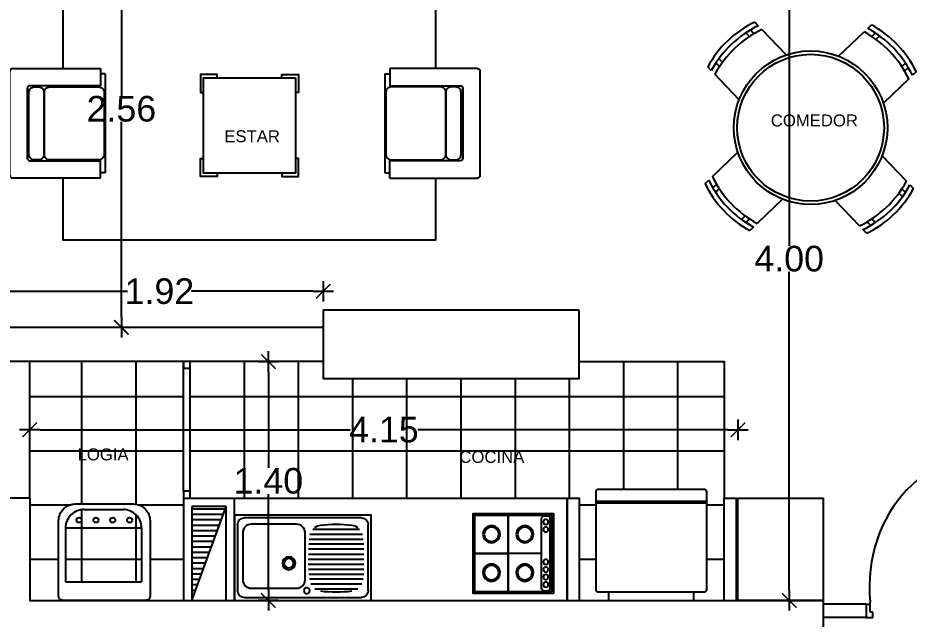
# Model space of a CAD drawing. Header units: millimetres. Extents: x 1217 to 2428, y 234 to 644.
# Drawn here: x 2354.52 to 2359.74, y 484.52 to 488.04 of the extents above; entities that cross this region are included whole.
import ezdxf

# ---------------------------------------------------------------- set-up
doc = ezdxf.new("R2010")
doc.units = ezdxf.units.MM
doc.layers.get('0').update_dxf_attribs({"lineweight": 5})
for name, color, linetype in [('0.1', 251, 'Continuous'), ('0.2', 2, 'Continuous'), ('0.3', 6, 'Continuous'), ('ARTEFACTOS', 4, 'Continuous'), ('COTAS', 252, 'Continuous'), ('COTAS INTERIORES', 3, 'Continuous'), ('Muebles', 8, 'Continuous'), ('MURO', 5, 'Continuous'), ('muros', 7, 'Continuous'), ('PUERTAS', 2, 'Continuous'), ('SHAFT', 3, 'Continuous'), ('Texto', 1, 'Continuous')]:
    doc.layers.add(name, color=color, linetype=linetype)
doc.styles.add('INTERARQ', font='arial.ttf')
doc.styles.get("Standard").update_dxf_attribs({"font": 'arial.ttf'})
doc.dimstyles.new('ESCALA_1-50', dxfattribs={"dimtxt": 0.15, "dimasz": 0.06, "dimexe": 0.18, "dimexo": 0.0625, "dimgap": 0, "dimtad": 0, "dimtih": 1, "dimtoh": 1, "dimzin": 0, "dimdsep": 46, "dimtxsty": 'INTERARQ', "dimblk": 'DIMTICK', "dimcen": 0, "dimse1": 1, "dimse2": 1, "dimclrd": 256, "dimclre": 1, "dimclrt": 2, "dimadec": 0, "dimazin": 0, "dimtfac": 4.5, "dimtofl": 0, "dimtmove": 2, "dimatfit": 3, "dimldrblk": 'DIMTICK', "dimfxl": 1, "dimtolj": 1, "dimtzin": 0, "dimarcsym": 0})

# ---------------------------------------------------------------- blocks, each defined once
blk = doc.blocks.new('mesa centro')
at = {"layer": 'ARTEFACTOS'}
for points in [[(-0.1893, 0), (-0.1893, 0.0182), (-0.2877, 0.0182), (-0.2877, -0.0873), (-0.27, -0.0873)], [(0.1893, 0), (0.1893, 0.0182), (0.2877, 0.0182), (0.2877, -0.0873), (0.27, -0.0873)], [(-0.1893, -0.56), (-0.1893, -0.5782), (-0.2877, -0.5782), (-0.2877, -0.4727), (-0.27, -0.4727)], [(0.1893, -0.56), (0.1893, -0.5782), (0.2877, -0.5782), (0.2877, -0.4727), (0.27, -0.4727)]]:
    blk.add_lwpolyline(points, dxfattribs=at)
blk.add_lwpolyline([(-0.27, 0), (-0.27, -0.56), (0.27, -0.56), (0.27, 0)], close=True, dxfattribs=at)
blk = doc.blocks.new('sillon')
at = {"layer": 'ARTEFACTOS'}
for p, q in [((-0.8112, 0.1216), (-0.2912, 0.4426)), ((-0.2702, 0.4376), (0, 0)), ((-0.3242, 0.3032), (-0.6718, 0.0886)), ((-0.0862, -0.0532), (-0.3031, 0.2982)), ((-0.5461, -0.3371), (-0.8162, 0.1006)), ((-0.6768, 0.0676), (-0.4598, -0.2839)), ((0, 0), (-0.0862, -0.0532)), ((-0.0115, -0.0396), (-0.5055, -0.3445)), ((-0.0115, -0.0396), (-0.026, -0.0161)), ((-0.5461, -0.3371), (-0.4598, -0.2839)), ((-0.5055, -0.3445), (-0.52, -0.321))]:
    blk.add_line(p, q, dxfattribs=at)
for points in [[(-0.6488, 0.0911), (-0.3377, 0.2831, -0.414214), (-0.2956, 0.2731), (-0.2809, 0.2494, -0.414214), (-0.2909, 0.2073), (-0.602, 0.0153, -0.414214), (-0.6441, 0.0252), (-0.6588, 0.0489, -0.414214)], [(-0.6019, 0.015), (-0.2908, 0.2071, -0.414214), (-0.2487, 0.1971), (-0.0964, -0.0496, -0.414214), (-0.1063, -0.0917), (-0.4174, -0.2837, -0.414214), (-0.4596, -0.2738), (-0.6118, -0.0271, -0.414214)]]:
    blk.add_lwpolyline(points, format="xyb", close=True, dxfattribs=at)
for centre, start, end in [((-0.2832, 0.4296), 31.6866, 121.6866), ((-0.3162, 0.2902), 31.6866, 121.6866), ((-0.8032, 0.1086), 121.6866, 211.6866), ((-0.6637, 0.0756), 121.6866, 211.6866)]:
    blk.add_arc(centre, 0.0153, start, end, dxfattribs=at)
blk = doc.blocks.new('com')
at = {"layer": '0.1'}
for p, q in [((-0.3421, 0.6108), (-0.3209, 0.5896)), ((0.3209, 0.5896), (0.3421, 0.6108)), ((-0.3917, 0.5473), (-0.3705, 0.526)), ((-0.3449, 0.5429), (-0.3661, 0.5641)), ((-0.2997, 0.5684), (-0.1541, 0.4228)), ((0.1541, 0.4228), (0.2997, 0.5684)), ((0.3449, 0.5429), (0.3661, 0.5641)), ((0.3917, 0.5473), (0.3705, 0.526)), ((-0.5429, 0.3449), (-0.5641, 0.3661)), ((-0.5473, 0.3917), (-0.526, 0.3705)), ((0.5473, 0.3917), (0.526, 0.3705)), ((0.5429, 0.3449), (0.5641, 0.3661)), ((-0.5896, 0.3209), (-0.6108, 0.3421)), ((0.6108, 0.3421), (0.5896, 0.3209)), ((-0.4228, 0.1541), (-0.5684, 0.2997)), ((0.5684, 0.2997), (0.4228, 0.1541)), ((-0.5684, -0.2997), (-0.4228, -0.1541)), ((0.4228, -0.1541), (0.5684, -0.2997)), ((-0.6108, -0.3421), (-0.5896, -0.3209)), ((-0.5429, -0.3449), (-0.5641, -0.3661)), ((0.5429, -0.3449), (0.5641, -0.3661)), ((0.5896, -0.3209), (0.6108, -0.3421)), ((-0.5473, -0.3917), (-0.526, -0.3705)), ((0.5473, -0.3917), (0.526, -0.3705)), ((-0.1541, -0.4228), (-0.2997, -0.5684)), ((0.2997, -0.5684), (0.1541, -0.4228)), ((-0.3917, -0.5473), (-0.3705, -0.526)), ((-0.3449, -0.5429), (-0.3661, -0.5641)), ((0.3449, -0.5429), (0.3661, -0.5641)), ((0.3917, -0.5473), (0.3705, -0.526)), ((-0.3209, -0.5896), (-0.3421, -0.6108)), ((0.3421, -0.6108), (0.3209, -0.5896))]:
    blk.add_line(p, q, dxfattribs=at)
for radius in [0.45, 0.43]:
    blk.add_circle((0, 0), radius, dxfattribs=at)
for centre, start, end in [((-0.0616, 0.0616), 117.0547, 152.9453), ((-0.0404, 0.0404), 117.0547, 152.9453), ((0.0404, 0.0404), 27.0547, 62.9453), ((0.0616, 0.0616), 27.0547, 62.9453), ((-0.0192, 0.0192), 117.0547, 152.9453), ((0.0192, 0.0192), 27.0547, 62.9453), ((-0.0192, -0.0192), 207.0547, 242.9453), ((0.0192, -0.0192), 297.0547, 332.9453), ((-0.0616, -0.0616), 207.0547, 242.9453), ((-0.0404, -0.0404), 207.0547, 242.9453), ((0.0404, -0.0404), 297.0547, 332.9453), ((0.0616, -0.0616), 297.0547, 332.9453)]:
    blk.add_arc(centre, 0.6167, start, end, dxfattribs=at)
blk = doc.blocks.new('FGFGFGFG')
at = {"layer": 'PUERTAS'}
for p, q in [((381629.7039, 7752655.4584), (381629.6607, 7752655.4584)), ((381629.6607, 7752655.4584), (381629.6608, 7752654.6488)), ((381629.704, 7752654.638), (381629.7039, 7752655.4584)), ((381629.6406, 7752654.638), (381629.6608, 7752654.638)), ((381629.6608, 7752654.6488), (381629.6608, 7752654.5949)), ((381629.6608, 7752654.638), (381629.704, 7752654.638)), ((381630.4704, 7752654.5949), (381630.4704, 7752654.6488)), ((381630.4906, 7752654.638), (381630.4704, 7752654.638)), ((381629.6608, 7752654.5949), (381629.6742, 7752654.5949)), ((381629.6742, 7752654.5949), (381629.6742, 7752654.568)), ((381630.4569, 7752654.5949), (381630.4704, 7752654.5949)), ((381630.4569, 7752654.568), (381630.4569, 7752654.5949)), ((381629.6742, 7752654.568), (381629.6406, 7752654.568)), ((381630.4906, 7752654.568), (381630.4569, 7752654.568))]:
    blk.add_line(p, q, dxfattribs=at)
at = {"layer": 'PUERTAS', "extrusion": (0, 0, -1)}
blk.add_ellipse((381629.5735, 7752654.5673), major_axis=(0.7057, 0.6681), ratio=0.836444, start_param=-0.755704, end_param=0.755704, dxfattribs=at)
blk = doc.blocks.new('LAVPLATO')
at = {"layer": 'ARTEFACTOS'}
for p, q in [((-0.343, -0.017), (0.343, -0.017)), ((-0.383, -0.443), (-0.383, -0.057)), ((0.0458, -0.0965), (0.3462, -0.0965)), ((0.0694, -0.0675), (0.3226, -0.0675)), ((0.383, -0.057), (0.383, -0.443)), ((0.0357, -0.1545), (0.3563, -0.1545)), ((0.0387, -0.1255), (0.3533, -0.1255)), ((0.0338, -0.1835), (0.3582, -0.1835)), ((0.0315, -0.2115), (0.3574, -0.2115)), ((0.0319, -0.2415), (0.3578, -0.2415)), ((0.0323, -0.2715), (0.3582, -0.2715)), ((0.0327, -0.3015), (0.3578, -0.3015)), ((0.0342, -0.3305), (0.3563, -0.3305)), ((0.0342, -0.3305), (0.3563, -0.3305)), ((0.0369, -0.3595), (0.3536, -0.3595)), ((0.0369, -0.3595), (0.3536, -0.3595)), ((0.0416, -0.3885), (0.3489, -0.3885)), ((0.0586, -0.4175), (0.3319, -0.4175)), ((0.343, -0.483), (-0.343, -0.483))]:
    blk.add_line(p, q, dxfattribs=at)
blk.add_lwpolyline([(-0.4, 0), (0.4, 0), (0.4, -0.5), (-0.4, -0.5)], close=True, dxfattribs=at)
blk.add_lwpolyline([(-0.302, -0.0709), (-0.037, -0.0709, -0.414214), (0.013, -0.1209), (0.013, -0.3965, -0.414214), (-0.037, -0.4465), (-0.302, -0.4465, -0.414214), (-0.352, -0.3965), (-0.352, -0.1209, -0.414214)], format="xyb", close=True, dxfattribs=at)
for centre, radius in [((0.023, -0.057), 0.0175), ((-0.082, -0.2175), 0.038), ((-0.082, -0.2175), 0.0275)]:
    blk.add_circle(centre, radius, dxfattribs=at)
for centre, radius, start, end in [((-0.343, -0.057), 0.04, 90, 180), ((0.196, -0.7978), 0.75, 83.0207, 96.9793), ((0.343, -0.057), 0.04, 360, 90), ((-0.343, -0.443), 0.04, 180, 270), ((0.1132, -0.3662), 0.075, 233.5695, 263.0207), ((0.1952, 0.3038), 0.75, 263.0207, 276.9793), ((0.2773, -0.3662), 0.075, 276.9793, 306.4305), ((0.343, -0.443), 0.04, 270, 360)]:
    blk.add_arc(centre, radius, start, end, dxfattribs=at)
blk = doc.blocks.new('REFRI')
at = {"layer": 'ARTEFACTOS'}
for p, q in [((-0.58, -0.325), (-0.58, 0.325)), ((-0.57, -0.325), (-0.57, 0.325))]:
    blk.add_line(p, q, dxfattribs=at)
blk.add_lwpolyline([(-0.6368, 0.325), (-0.0632, 0.325, -0.414214), (-0.05, 0.3118), (-0.05, -0.3118, -0.414214), (-0.0632, -0.325), (-0.6368, -0.325, -0.414214), (-0.65, -0.3118), (-0.65, 0.3118, -0.414214)], format="xyb", close=True, dxfattribs=at)
blk.add_lwpolyline([(-0.05, 0.25), (0, 0.25), (0, -0.25), (-0.05, -0.25)], dxfattribs=at)
blk = doc.blocks.new('Lavadora-01')
at = {"layer": 'ARTEFACTOS'}
for p, q in [((14.96, 75.52), (38.24, 75.52)), ((4.05, 64.69), (49, 64.69)), ((4.05, 64.69), (4.05, 32.76)), ((49, 64.69), (49, 32.76)), ((4.05, 32.76), (49, 32.76))]:
    blk.add_line(p, q, dxfattribs=at)
blk.add_lwpolyline([(51.5, 21.86), (2.5, 21.86, -0.414214), (0, 24.36), (0, 68.86, -0.414214), (10, 78.86), (44, 78.86, -0.414214), (54, 68.86), (54, 24.36, -0.414214)], format="xyb", close=True, dxfattribs=at)
for centre in [(12.06, 69.36), (22.06, 69.36), (31.94, 69.36), (41.94, 69.36)]:
    blk.add_circle(centre, 1.5, dxfattribs=at)
for centre, start, end in [((14.89, 64.69), 89.595, 180), ((38.16, 64.69), 0, 90.405)]:
    blk.add_arc(centre, 10.84, start, end, dxfattribs=at)
blk = doc.blocks.new('encimera')
at = {"layer": 'ARTEFACTOS'}
for p, q in [((-0.2794, -0.225), (-0.2794, 0.225)), ((-0.2794, 0.225), (-0.2794, -0.225)), ((-0.4746, 0), (-0.0841, 0)), ((-0.0841, 0), (-0.2794, 0))]:
    blk.add_line(p, q, dxfattribs=at)
for points in [[(-0.5441, -0.235), (-0.0741, -0.235), (-0.0741, 0.235), (-0.5441, 0.235)], [(-0.5341, -0.225), (-0.0841, -0.225), (-0.0841, 0.225), (-0.5341, 0.225)]]:
    blk.add_lwpolyline(points, close=True, dxfattribs=at)
blk.add_lwpolyline([(-0.5076, -0.22), (-0.4912, -0.22, 0.414214), (-0.4746, -0.2035), (-0.4746, 0.2035, 0.414214), (-0.4912, 0.22), (-0.5076, 0.22, 0.414214), (-0.5241, 0.2035), (-0.5241, -0.2035, 0.414214)], format="xyb", close=True, dxfattribs=at)
for centre, radius in [((-0.4996, 0.1843), 0.0148), ((-0.377, 0.1125), 0.05), ((-0.1818, 0.1125), 0.05), ((-0.4996, 0.1401), 0.0148), ((-0.377, 0.1125), 0.0424), ((-0.1818, 0.1125), 0.0424), ((-0.4996, -0.0499), 0.0148), ((-0.4996, -0.0942), 0.0148), ((-0.377, -0.1125), 0.05), ((-0.377, -0.1125), 0.0424), ((-0.1818, -0.1125), 0.05), ((-0.1818, -0.1125), 0.0424), ((-0.4996, -0.1385), 0.0148), ((-0.4996, -0.1828), 0.0148)]:
    blk.add_circle(centre, radius, dxfattribs=at)
blk = doc.blocks.new('DIMTICK')
at = {"color": 1}
for p, q in [((0, 1), (0, -1)), ((-1, 0), (1, 0))]:
    blk.add_line(p, q, dxfattribs=at)
at = {"color": 3, "const_width": 0.141}
blk.add_lwpolyline([(0.707, 0.707), (-0.707, -0.707)], dxfattribs=at)
blk = doc.blocks.new('*D316')
at = {"layer": 'COTAS', "lineweight": -2, "ltscale": 3, "transparency": 16777216}
for p, q in [((2352.389, 488.7253), (2352.389, 487.5819)), ((2352.389, 486.2853), (2352.389, 487.4287))]:
    blk.add_line(p, q, dxfattribs=at)
at = {"layer": 'Defpoints', "color": 0, "ltscale": 3, "transparency": 16777216}
for p in [(2352.389, 488.7853), (2354.8036, 488.7853, 0), (2353.0784, 486.2253)]:
    blk.add_point(p, dxfattribs=at)
at = {"layer": 'COTAS', "lineweight": -2, "ltscale": 3, "transparency": 16777216, "xscale": 0.06, "yscale": 0.06, "zscale": 0.06}
for p, rotation in [((2352.389, 488.7853), 90), ((2352.389, 486.2253), 270)]:
    blk.add_blockref('DIMTICK', p, dxfattribs=dict(at, rotation=rotation))
at = {"layer": 'COTAS', "color": 2, "ltscale": 3, "transparency": 16777216, "insert": (2352.389, 487.5053), "char_height": 0.15, "attachment_point": 5, "style": 'INTERARQ'}
blk.add_mtext('\\A1;2.56', dxfattribs=at)
blk = doc.blocks.new('*D579')
at = {"layer": 'COTAS', "lineweight": -2, "ltscale": 3, "transparency": 16777216}
for p, q in [((2350.9562, 495.1033), (2350.9562, 478.6798)), ((2350.9562, 462.5893), (2350.9562, 478.5265))]:
    blk.add_line(p, q, dxfattribs=at)
at = {"layer": 'Defpoints', "color": 0, "ltscale": 3, "transparency": 16777216}
for p in [(2350.9562, 495.1633), (2355.3008, 495.1633, 0), (2355.1905, 462.5293, 0)]:
    blk.add_point(p, dxfattribs=at)
at = {"layer": 'COTAS', "lineweight": -2, "ltscale": 3, "transparency": 16777216, "xscale": 0.06, "yscale": 0.06, "zscale": 0.06}
for p, rotation in [((2350.9562, 495.1633), 90), ((2350.9562, 462.5293), 270)]:
    blk.add_blockref('DIMTICK', p, dxfattribs=dict(at, rotation=rotation))
at = {"layer": 'COTAS', "color": 2, "ltscale": 3, "transparency": 16777216, "insert": (2350.9562, 478.6032), "char_height": 0.15, "attachment_point": 5, "style": 'INTERARQ'}
blk.add_mtext('\\A1;32.63', dxfattribs=at)
blk = doc.blocks.new('*D341')
at = {"layer": 'COTAS INTERIORES', "lineweight": -2, "ltscale": 3, "transparency": 16777216}
for p, q in [((2355.1251, 488.7252), (2355.1251, 487.5818)), ((2355.1251, 486.2852), (2355.1251, 487.4286))]:
    blk.add_line(p, q, dxfattribs=at)
at = {"layer": 'Defpoints', "color": 0, "ltscale": 3, "transparency": 16777216}
for p in [(2354.8497, 488.7852, 0), (2355.1251, 488.7852), (2354.8497, 486.2252, 0)]:
    blk.add_point(p, dxfattribs=at)
at = {"layer": 'COTAS INTERIORES', "lineweight": -2, "ltscale": 3, "transparency": 16777216, "xscale": 0.06, "yscale": 0.06, "zscale": 0.06}
for p, rotation in [((2355.1251, 488.7852), 90), ((2355.1251, 486.2252), 270)]:
    blk.add_blockref('DIMTICK', p, dxfattribs=dict(at, rotation=rotation))
at = {"layer": 'COTAS INTERIORES', "color": 2, "ltscale": 3, "transparency": 16777216, "insert": (2355.1251, 487.5052), "char_height": 0.15, "attachment_point": 5, "style": 'INTERARQ'}
blk.add_mtext('\\A1;2.56', dxfattribs=at)
blk = doc.blocks.new('*D346')
at = {"layer": 'COTAS INTERIORES', "lineweight": -2, "ltscale": 3, "transparency": 16777216}
for p, q in [((2355.9862, 485.9652), (2355.9862, 485.4021)), ((2355.9862, 484.6857), (2355.9862, 485.2489))]:
    blk.add_line(p, q, dxfattribs=at)
at = {"layer": 'Defpoints', "color": 0, "ltscale": 3, "transparency": 16777216}
for p in [(2356.1226, 486.0252, 0), (2355.9862, 484.6257), (2356.913, 484.6257, 0)]:
    blk.add_point(p, dxfattribs=at)
at = {"layer": 'COTAS INTERIORES', "lineweight": -2, "ltscale": 3, "transparency": 16777216, "xscale": 0.06, "yscale": 0.06, "zscale": 0.06}
for p, rotation in [((2355.9862, 486.0252), 90), ((2355.9862, 484.6257), 270)]:
    blk.add_blockref('DIMTICK', p, dxfattribs=dict(at, rotation=rotation))
at = {"layer": 'COTAS INTERIORES', "color": 2, "ltscale": 3, "transparency": 16777216, "insert": (2355.9862, 485.3255), "char_height": 0.15, "attachment_point": 5, "style": 'INTERARQ'}
blk.add_mtext('\\A1;1.40', dxfattribs=at)
blk = doc.blocks.new('*D350')
at = {"layer": 'COTAS INTERIORES', "lineweight": -2, "ltscale": 3, "transparency": 16777216}
for p, q in [((2354.4485, 486.4364), (2355.1611, 486.4364)), ((2356.2476, 486.4364), (2355.535, 486.4364))]:
    blk.add_line(p, q, dxfattribs=at)
at = {"layer": 'Defpoints', "color": 0, "ltscale": 3, "transparency": 16777216}
for p in [(2356.3076, 486.4364), (2354.3885, 486.1252, 0), (2356.3076, 486.1252, 0)]:
    blk.add_point(p, dxfattribs=at)
at = {"layer": 'COTAS INTERIORES', "lineweight": -2, "ltscale": 3, "transparency": 16777216, "xscale": 0.06, "yscale": 0.06, "zscale": 0.06, "rotation": 180}
blk.add_blockref('DIMTICK', (2354.3885, 486.4364), dxfattribs=at)
at = {"layer": 'COTAS INTERIORES', "lineweight": -2, "ltscale": 3, "transparency": 16777216, "xscale": 0.06, "yscale": 0.06, "zscale": 0.06}
blk.add_blockref('DIMTICK', (2356.3076, 486.4364), dxfattribs=at)
at = {"layer": 'COTAS INTERIORES', "color": 2, "ltscale": 3, "transparency": 16777216, "insert": (2355.348, 486.4364), "char_height": 0.15, "attachment_point": 5, "style": 'INTERARQ'}
blk.add_mtext('\\A1;1.92', dxfattribs=at)
blk = doc.blocks.new('*D354')
at = {"layer": 'COTAS INTERIORES', "lineweight": -2, "ltscale": 3, "transparency": 16777216}
for p, q in [((2359.0374, 488.5685), (2359.0374, 486.7037)), ((2359.0374, 484.6857), (2359.0374, 486.5505))]:
    blk.add_line(p, q, dxfattribs=at)
at = {"layer": 'Defpoints', "color": 0, "ltscale": 3, "transparency": 16777216}
for p in [(2359.0374, 488.6285, 0), (2359.0374, 484.6257, 0), (2359.0374, 484.6257)]:
    blk.add_point(p, dxfattribs=at)
at = {"layer": 'COTAS INTERIORES', "lineweight": -2, "ltscale": 3, "transparency": 16777216, "xscale": 0.06, "yscale": 0.06, "zscale": 0.06}
for p, rotation in [((2359.0374, 488.6285), 90), ((2359.0374, 484.6257), 270)]:
    blk.add_blockref('DIMTICK', p, dxfattribs=dict(at, rotation=rotation))
at = {"layer": 'COTAS INTERIORES', "color": 2, "ltscale": 3, "transparency": 16777216, "insert": (2359.0374, 486.6271), "char_height": 0.15, "attachment_point": 5, "style": 'INTERARQ'}
blk.add_mtext('\\A1;4.00', dxfattribs=at)
blk = doc.blocks.new('*D359')
at = {"layer": 'COTAS INTERIORES', "lineweight": -2, "ltscale": 3, "transparency": 16777216}
for p, q in [((2354.6485, 485.6253), (2356.4646, 485.6253)), ((2358.6774, 485.6253), (2356.8614, 485.6253))]:
    blk.add_line(p, q, dxfattribs=at)
at = {"layer": 'Defpoints', "color": 0, "ltscale": 3, "transparency": 16777216}
for p in [(2358.7374, 485.6253), (2354.5885, 484.6257, 0), (2358.7374, 484.6257, 0)]:
    blk.add_point(p, dxfattribs=at)
at = {"layer": 'COTAS INTERIORES', "lineweight": -2, "ltscale": 3, "transparency": 16777216, "xscale": 0.06, "yscale": 0.06, "zscale": 0.06, "rotation": 180}
blk.add_blockref('DIMTICK', (2354.5885, 485.6253), dxfattribs=at)
at = {"layer": 'COTAS INTERIORES', "lineweight": -2, "ltscale": 3, "transparency": 16777216, "xscale": 0.06, "yscale": 0.06, "zscale": 0.06}
blk.add_blockref('DIMTICK', (2358.7374, 485.6253), dxfattribs=at)
at = {"layer": 'COTAS INTERIORES', "color": 2, "ltscale": 3, "transparency": 16777216, "insert": (2356.663, 485.6253), "char_height": 0.15, "attachment_point": 5, "style": 'INTERARQ'}
blk.add_mtext('\\A1;4.15', dxfattribs=at)

msp = doc.modelspace()

# ---------------------------------------------------------------- hatches: boundary and pattern name
at = {"layer": '0.1'}
h = msp.add_hatch(dxfattribs=at)
h.set_pattern_fill('NET', color=256, scale=0.099999, angle=-270, style=0)
h.set_pattern_definition([(90, (807.40966, -346.0244), (-0.31749764, 2e-16), []), (180, (807.40966, -346.0244), (-2e-16, -0.31749764), [])])
h.paths.add_polyline_path([(2358.65683, 486.02528), (2357.80759, 486.02528), (2357.80759, 485.92528), (2356.3076, 485.92528), (2356.3076, 486.02528), (2355.52845, 486.02528), (2355.52845, 485.26543), (2355.52845, 485.22545), (2355.78836, 485.2256), (2357.73752, 485.22543), (2357.80752, 485.22542), (2357.80752, 484.62573), (2357.97941, 484.62574), (2357.97941, 484.67574), (2357.91757, 484.67574, -0.4142136), (2357.90441, 484.6889), (2357.90441, 485.26257, -0.4142136), (2357.91757, 485.27573), (2358.54124, 485.27573, -0.4142136), (2358.5544, 485.26257), (2358.5544, 484.6889, -0.4142136), (2358.54124, 484.67574), (2358.4794, 484.67574), (2358.4794, 484.62574), (2358.65683, 484.62574), (2358.65683, 485.22534)])
h.paths.add_polyline_path([(2355.48844, 485.98527), (2355.48844, 486.02528), (2354.58845, 486.02528), (2354.58846, 485.22543), (2354.58847, 485.22543), (2354.58847, 484.62573), (2355.48845, 484.62573), (2355.48845, 485.22543), (2355.48845, 485.26543), (2355.48845, 485.98527)])
h.paths.add_polyline_path([(2355.19385, 485.19079, -0.4142136), (2355.29298, 485.09166), (2355.29298, 484.65053, -0.4142136), (2355.26819, 484.62575), (2354.78246, 484.62575, -0.4142136), (2354.75768, 484.65053), (2354.75768, 485.09166, -0.4142136), (2354.85681, 485.19079)], flags=16)
h.paths.add_polyline_path([(2355.24341, 485.05029), (2355.24341, 484.73384), (2354.79783, 484.73384), (2354.79783, 485.05029, -0.4142136), (2354.90524, 485.1577), (2355.136, 485.1577, -0.4142102)], flags=0)
h.paths.add_polyline_path([(2355.08915, 485.09661, -1), (2355.05941, 485.09661, -1)], flags=0)
h.paths.add_polyline_path([(2354.99124, 485.09661, -1), (2354.9615, 485.09661, -1)], flags=0)
h.paths.add_polyline_path([(2355.18828, 485.09661, -1), (2355.15854, 485.09661, -1)], flags=0)
h.paths.add_polyline_path([(2354.89211, 485.09661, -1), (2354.86237, 485.09661, -1)], flags=0)
at = {"layer": 'SHAFT', "linetype": 'ByBlock'}
h = msp.add_hatch(dxfattribs=at)
h.set_pattern_fill('ANSI31', color=256, scale=0.01, angle=-405, style=0)
h.set_pattern_definition([(180, (7755639.19671, -381059.462592), (-6e-17, -0.03174976629765), [])])
h.paths.add_polyline_path([(2355.73836, 485.1756), (2355.53845, 484.62578), (2355.53845, 484.97481), (2355.53845, 485.17543)])

# ---------------------------------------------------------------- linework, layer by layer
at = {"ltscale": 3, "elevation": 0}
msp.add_lwpolyline([(2355.53845, 485.1756), (2355.73836, 485.1756), (2355.73836, 484.62578), (2355.53845, 484.62578)], close=True, dxfattribs=at)
at = {"layer": '0.1', "elevation": 0}
for points in [[(2354.58848, 485.22542), (2354.58848, 486.02527)], [(2355.48845, 485.26543), (2355.48845, 486.02528)], [(2355.52845, 485.26543), (2355.52845, 486.02528)], [(2357.80759, 486.02528), (2358.65683, 486.02528), (2358.65683, 485.22534)], [(2358.73745, 484.62574), (2358.73745, 485.22534), (2359.23744, 485.22534), (2359.23744, 484.62574), (2358.73745, 484.62574)]]:
    msp.add_lwpolyline(points, dxfattribs=at)
at = {"layer": '0.2', "elevation": 0}
for points in [[(2355.48844, 485.98527), (2355.52844, 485.98527), (2355.52844, 486.02527), (2355.48844, 486.02527), (2355.48844, 485.98527)], [(2355.48845, 485.22543), (2355.52845, 485.22543), (2355.52845, 485.26543), (2355.48845, 485.26543), (2355.48845, 485.22543)]]:
    msp.add_lwpolyline(points, dxfattribs=at)
at = {"layer": '0.3'}
for p, q in [((2355.48845, 485.22543, 0), (2355.48845, 484.62578, 0)), ((2355.78836, 484.62575, 0), (2355.78836, 485.2256, 0)), ((2355.53845, 485.17543, 0), (2355.53845, 484.62578, 0)), ((2355.73836, 484.62578, 0), (2355.73836, 485.1756, 0)), ((2359.48936, 484.60397, 0), (2359.23744, 484.60397, 0))]:
    msp.add_line(p, q, dxfattribs=at)
at = {"layer": '0.3', "elevation": 0}
for points in [[(2355.48845, 485.22543), (2355.78836, 485.2256)], [(2357.73752, 484.62577), (2357.73752, 485.22543), (2357.80752, 485.22542), (2357.80752, 484.62574)], [(2358.65683, 484.62577), (2358.65683, 485.22534), (2358.72683, 485.22534), (2358.72683, 484.62574)], [(2355.73836, 485.1756), (2355.53845, 485.1756)], [(2359.48936, 484.60397), (2359.48936, 484.52573), (2359.23747, 484.52573)]]:
    msp.add_lwpolyline(points, dxfattribs=at)
at = {"layer": 'ARTEFACTOS', "elevation": 0}
for points in [[(2354.97739, 488.38571), (2354.78187, 488.38571), (2354.78187, 487.74184)], [(2356.9676, 487.74184), (2356.9676, 488.38571), (2356.77939, 488.38571)], [(2354.78187, 487.10013), (2354.78187, 486.73736), (2356.9676, 486.73736), (2356.9676, 487.10013)], [(2357.80759, 486.32528), (2356.3076, 486.32528), (2356.3076, 485.92528), (2357.80759, 485.92528), (2357.80759, 486.32528)], [(2355.78836, 485.2256), (2357.73752, 485.22543), (2357.73752, 484.62577)]]:
    msp.add_lwpolyline(points, dxfattribs=at)
at = {"layer": 'muros'}
msp.add_line((2354.58848, 485.22542, 0), (2354.38849, 485.22542, 0), dxfattribs=at)
at = {"layer": 'muros', "elevation": 0}
for points in [[(2356.30758, 486.22528), (2354.38846, 486.22527)], [(2356.3076, 486.22528), (2356.3076, 486.02528)], [(2356.30762, 486.02528), (2354.38846, 486.02527)], [(2354.58848, 485.22542), (2354.58847, 484.62573), (2359.23744, 484.62574), (2359.23747, 482.62488)]]:
    msp.add_lwpolyline(points, dxfattribs=at)
at = {"layer": 'SHAFT', "linetype": 'ByBlock', "elevation": 0}
msp.add_lwpolyline([(2355.53845, 484.62578), (2355.73836, 485.1756)], dxfattribs=at)

# ---------------------------------------------------------------- block references
at = {"layer": 'ARTEFACTOS'}
for p, xscale, yscale, zscale, rotation in [((2355.00204, 487.74184, 0), 0.9999925657630353, 0.9999925657630353, 0.9999925657630353, 58.31338009627373), ((2356.69708, 487.74184, 0), -0.9999925657630349, 0.9999925657630349, 0.9999925657630349, 301.6866199037265)]:
    msp.add_blockref('sillon', p, dxfattribs=dict(at, xscale=xscale, yscale=yscale, zscale=zscale, rotation=rotation))
at = {"layer": 'ARTEFACTOS', "xscale": -0.9999925657630349, "yscale": 0.9999925657630349, "zscale": 0.9999925657630349}
for name, p in [('mesa centro', (2355.87547, 487.68783, 0)), ('encimera', (2357.1119, 484.90075, 0))]:
    msp.add_blockref(name, p, dxfattribs=at)
at = {"layer": 'Muebles', "xscale": -0.9999925657630349, "yscale": 0.9999925657630349, "zscale": 0.9999925657630349}
for name, p, rotation in [('REFRI', (2358.22941, 484.62574, 0), 90), ('LAVPLATO', (2356.18836, 484.62575, 0), 180)]:
    msp.add_blockref(name, p, dxfattribs=dict(at, rotation=rotation))
at = {"layer": 'Muebles', "xscale": 0.009912911479147614, "yscale": 0.009912911479147614, "zscale": 0.009912911479147614}
msp.add_blockref('Lavadora-01', (2354.75768, 484.40906, 0), dxfattribs=at)
at = {"layer": 'MURO', "xscale": 0.9999925657630349, "yscale": 0.9999925657630349, "zscale": 0.9999925657630349, "rotation": 88.64348570313966}
msp.add_blockref('com', (2359.16315, 487.39505, 0), dxfattribs=at)
at = {"layer": 'PUERTAS', "xscale": -1.117638750408717, "yscale": 1.117638750408717, "zscale": 1.117638750408717}
msp.add_blockref('FGFGFGFG', (428884.51398, -8664182.63801, 0), dxfattribs=at)

# ---------------------------------------------------------------- texts
at = {"layer": 'Texto', "char_height": 0.069999, "width": 0.4782868, "attachment_point": 5}
for s, insert in [('COMEDOR', (2359.18516, 487.437, 0)), ('ESTAR', (2355.89105, 487.34452, 0)), ('LOGIA', (2355.01796, 485.48059, 0)), ('COCINA', (2357.29568, 485.46571, 0))]:
    msp.add_mtext(s, dxfattribs=dict(at, insert=insert))

# ---------------------------------------------------------------- dimensions: what is measured, and where the dimension line sits
at = {"layer": 'COTAS', "ltscale": 3}
dim = msp.add_linear_dim(base=(2350.95617, 495.16328), p1=(2355.19045, 462.52928, 0), p2=(2355.30082, 495.16328, 0), angle=90, dimstyle='ESCALA_1-50', dxfattribs=at)
dim.commit()
dim.dimension.update_dxf_attribs({"geometry": '*D579', "text_midpoint": (2350.95617, 478.60317), "dimtype": 160})
dim = msp.add_linear_dim(base=(2352.38897, 488.78527, 0), p1=(2353.07842, 486.22527, 0), p2=(2354.80364, 488.78527, 0), angle=90, dimstyle='ESCALA_1-50', dxfattribs=at)
dim.commit()
dim.dimension.update_dxf_attribs({"geometry": '*D316', "text_midpoint": (2352.38897, 487.50527, 0)})
at = {"layer": 'COTAS INTERIORES', "ltscale": 3}
for base, p1, p2, picture, middle in [((2355.12513, 488.78523), (2354.84974, 486.22523, 0), (2354.84974, 488.78523, 0), '*D341', (2355.12513, 487.50523)), ((2359.03744, 484.6257), (2359.03744, 488.62852, 0), (2359.03744, 484.6257, 0), '*D354', (2359.03744, 486.62711)), ((2355.98625, 484.62569), (2356.12257, 486.02524, 0), (2356.91296, 484.62569, 0), '*D346', (2355.98625, 485.32547))]:
    dim = msp.add_linear_dim(base=base, p1=p1, p2=p2, angle=270, dimstyle='ESCALA_1-50', dxfattribs=at)
    dim.commit()
    dim.dimension.update_dxf_attribs({"geometry": picture, "text_midpoint": middle})
for base, p1, p2, picture, middle in [((2356.3076, 486.43641), (2354.38848, 486.12523, 0), (2356.3076, 486.12524, 0), '*D350', (2355.34804, 486.43641)), ((2358.73745, 485.62527), (2354.58847, 484.6257, 0), (2358.73745, 484.6257, 0), '*D359', (2356.66296, 485.62527))]:
    dim = msp.add_linear_dim(base=base, p1=p1, p2=p2, dimstyle='ESCALA_1-50', dxfattribs=at)
    dim.commit()
    dim.dimension.update_dxf_attribs({"geometry": picture, "text_midpoint": middle})

doc.saveas('drawing.dxf')
